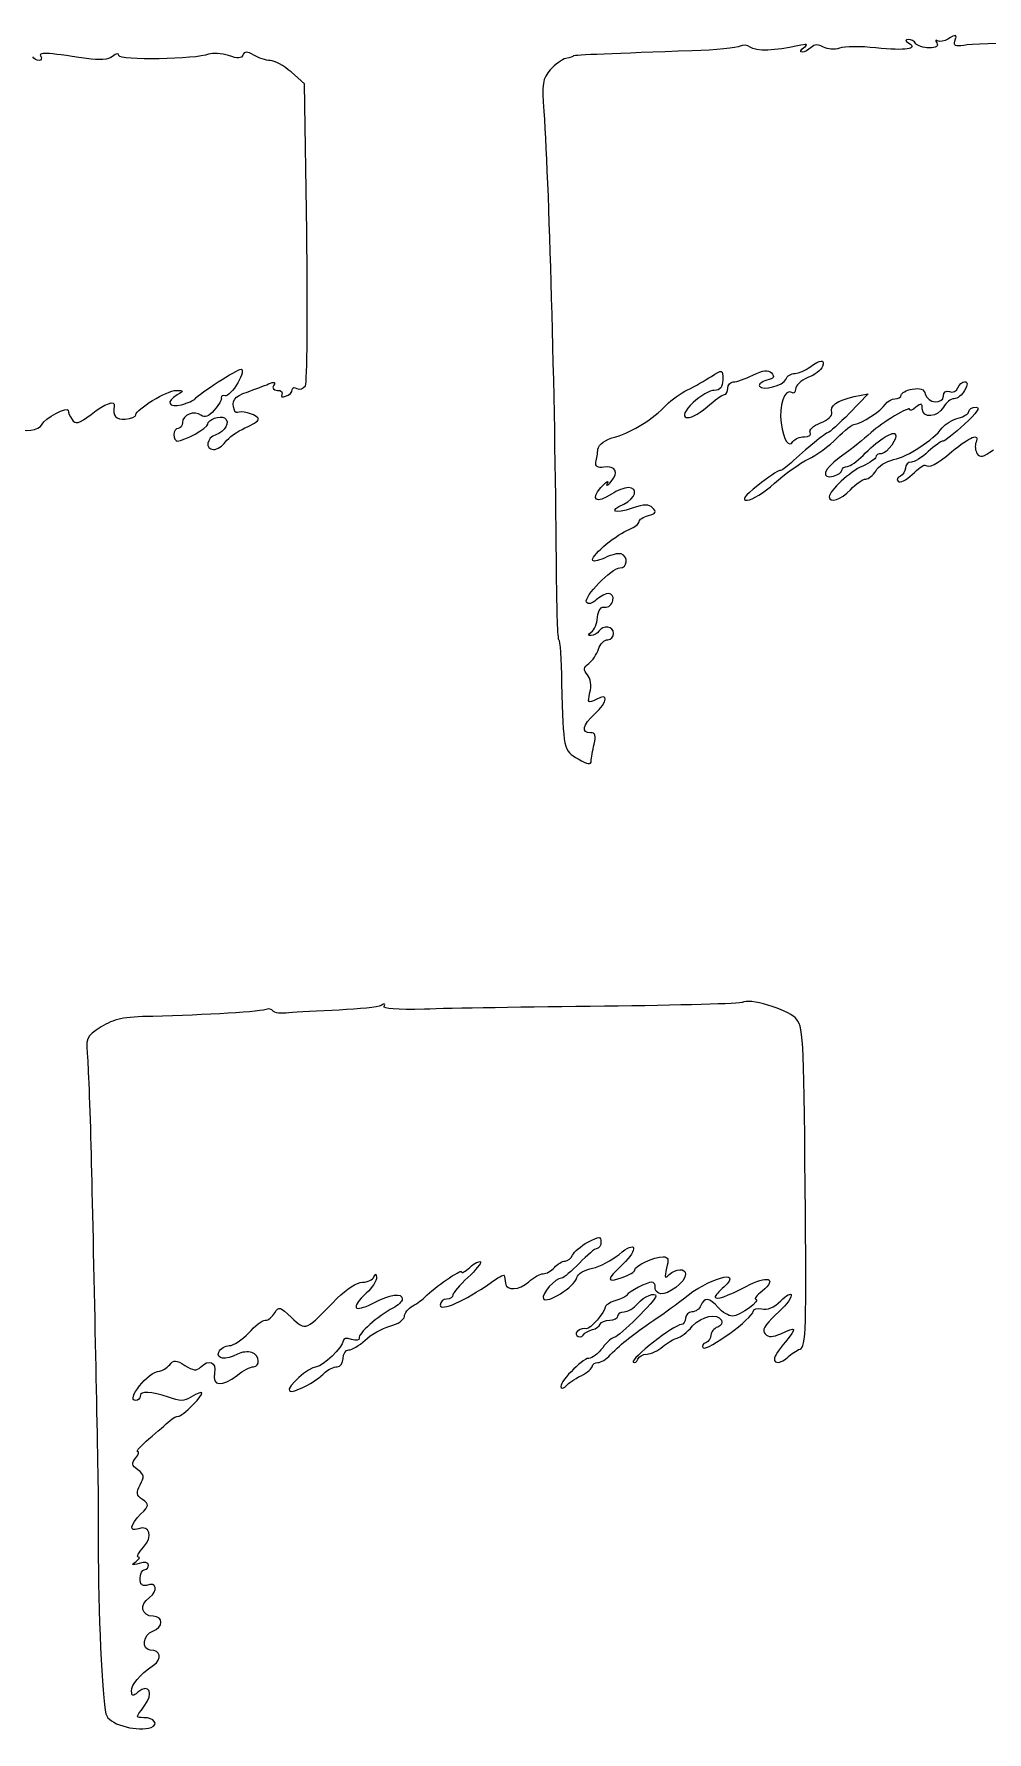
# Model space of a CAD drawing. Extents: x 0 to 69.4, y 0 to 30.3.
# Drawn here: x 27.54 to 31.45, y 15.63 to 22.61 of the extents above; entities that cross this region are included whole.
import ezdxf

# ---------------------------------------------------------------- set-up
doc = ezdxf.new("R2010")
doc.units = 0
doc.header["$MEASUREMENT"] = 0
doc.layers.get('0').update_dxf_attribs({"linetype": 'CONTINUOUS'})

msp = doc.modelspace()

# ---------------------------------------------------------------- linework, layer by layer
at = {"color": 0, "linetype": 'CONTINUOUS'}
for p, q in [((31.2886, 22.586), (31.2886, 22.586)), ((28.6483, 22.4019), (28.5928, 22.4506)), ((28.6569, 21.7944), (28.6483, 22.4019)), ((30.9622, 21.1294), (30.8858, 21.0497)), ((30.905, 21.1174), (30.9622, 21.1294)), ((30.4467, 18.6299), (30.4467, 18.6299))]:
    msp.add_line(p, q, dxfattribs=at)
for points in [[(31.3181, 22.5772), (31.3285, 22.605), (31.3233, 22.6068), (31.2886, 22.586)], [(27.7525, 22.5061), (27.5807, 22.5321), (27.5546, 22.5321), (27.565, 22.5147)], [(27.8861, 22.5182), (27.8861, 22.5286), (27.8757, 22.5286), (27.8601, 22.5147)], [(28.2542, 22.5235), (28.2039, 22.5026), (27.8861, 22.4974), (27.8861, 22.5182)], [(28.3358, 22.5182), (28.3081, 22.5269), (28.2715, 22.5304), (28.2542, 22.5235)], [(28.44, 22.52), (28.4122, 22.5356), (28.4, 22.5356), (28.3949, 22.52)], [(30.2401, 22.5374), (29.9242, 22.5269), (29.7522, 22.52), (29.7522, 22.5165)], [(30.4362, 22.5564), (30.4242, 22.5494), (30.3356, 22.5408), (30.2401, 22.5374)], [(30.4779, 22.5529), (30.4658, 22.5617), (30.4467, 22.5633), (30.4362, 22.5564)], [(30.6724, 22.5582), (30.5839, 22.5374), (30.5006, 22.5339), (30.4779, 22.5529)], [(30.6983, 22.5512), (30.7175, 22.5651), (30.7122, 22.5668), (30.6724, 22.5582)], [(30.6914, 22.5321), (30.681, 22.5321), (30.6844, 22.5408), (30.6983, 22.5512)], [(30.7279, 22.5512), (30.7175, 22.5408), (30.7001, 22.5321), (30.6914, 22.5321)], [(30.7782, 22.5529), (30.7574, 22.5651), (30.7418, 22.5651), (30.7279, 22.5512)], [(30.8442, 22.5478), (30.8251, 22.5408), (30.7956, 22.5443), (30.7782, 22.5529)], [(30.9935, 22.5494), (30.931, 22.5564), (30.865, 22.5564), (30.8442, 22.5478)], [(31.1289, 22.5686), (31.1687, 22.5443), (31.1168, 22.5374), (30.9935, 22.5494)], [(31.1272, 22.5842), (31.1133, 22.5842), (31.1133, 22.579), (31.1289, 22.5686)], [(31.1583, 22.5668), (31.1532, 22.5772), (31.1375, 22.5842), (31.1272, 22.5842)], [(31.2122, 22.5494), (31.1879, 22.5494), (31.1636, 22.5582), (31.1583, 22.5668)], [(31.2435, 22.5703), (31.2521, 22.5564), (31.2417, 22.5494), (31.2122, 22.5494)], [(31.2469, 22.579), (31.2382, 22.5842), (31.2365, 22.5807), (31.2435, 22.5703)], [(31.2886, 22.586), (31.2747, 22.5756), (31.2574, 22.5738), (31.2469, 22.579)], [(31.3546, 22.5599), (31.3199, 22.5547), (31.3111, 22.5582), (31.3181, 22.5772)], [(31.9482, 22.5651), (31.8301, 22.5738), (31.4083, 22.5703), (31.3546, 22.5599)], [(27.5581, 22.4974), (27.5494, 22.4974), (27.5372, 22.5043), (27.5321, 22.5131)], [(27.565, 22.5147), (27.5703, 22.5061), (27.5685, 22.4974), (27.5581, 22.4974)], [(27.8601, 22.5147), (27.8428, 22.5008), (27.8081, 22.4974), (27.7525, 22.5061)], [(28.3949, 22.52), (28.3896, 22.5061), (28.374, 22.5043), (28.3358, 22.5182)], [(28.5076, 22.4974), (28.4903, 22.4974), (28.459, 22.5078), (28.44, 22.52)], [(28.5928, 22.4506), (28.5632, 22.4767), (28.525, 22.4974), (28.5076, 22.4974)], [(29.6568, 22.4593), (29.6256, 22.4246), (29.6221, 22.4019), (29.6308, 22.2892)], [(29.721, 22.5061), (29.7054, 22.5026), (29.676, 22.4818), (29.6568, 22.4593)], [(29.7522, 22.5165), (29.7522, 22.5131), (29.7383, 22.5096), (29.721, 22.5061)], [(29.6308, 22.2892), (29.6533, 21.9489), (29.6776, 21.0428), (29.6811, 20.3849)], [(28.6518, 21.1625), (28.6587, 21.1764), (28.6622, 21.4593), (28.6569, 21.7944)], [(30.7226, 21.2389), (30.7661, 21.2718), (30.7869, 21.2718), (30.7747, 21.2406)], [(28.1986, 21.1086), (28.216, 21.1312), (28.3706, 21.2301), (28.3879, 21.2301)], [(28.3879, 21.2301), (28.3983, 21.2301), (28.3914, 21.2042), (28.374, 21.1746)], [(30.221, 21.1451), (30.2506, 21.159), (30.2939, 21.185), (30.3182, 21.2007)], [(30.3182, 21.2007), (30.3633, 21.2301), (30.3651, 21.2301), (30.3651, 21.1868)], [(30.4085, 21.1781), (30.4224, 21.1781), (30.4571, 21.1903), (30.4883, 21.2058)], [(30.4883, 21.2058), (30.5318, 21.2267), (30.5508, 21.2285), (30.5647, 21.2146)], [(30.5647, 21.2146), (30.5804, 21.1989), (30.5751, 21.1919), (30.5457, 21.185)], [(30.6237, 21.1885), (30.629, 21.2024), (30.6464, 21.2128), (30.6619, 21.2128)], [(30.6619, 21.2128), (30.6775, 21.2128), (30.7053, 21.225), (30.7226, 21.2389)], [(30.7747, 21.2406), (30.7696, 21.2267), (30.7418, 21.2058), (30.714, 21.1954)], [(27.9556, 21.0428), (27.9556, 21.0653), (28.084, 21.1433), (28.1206, 21.1433)], [(28.1206, 21.1433), (28.1518, 21.1417), (28.1535, 21.1417), (28.1257, 21.1243)], [(28.374, 21.1746), (28.3567, 21.1433), (28.3324, 21.119), (28.3219, 21.1208)], [(28.3601, 21.0618), (28.3463, 21.1), (28.3601, 21.119), (28.4122, 21.1364)], [(28.4122, 21.1364), (28.4417, 21.1468), (28.4833, 21.1625), (28.5007, 21.1694)], [(28.5007, 21.1694), (28.525, 21.1799), (28.5303, 21.1781), (28.5215, 21.1642)], [(28.5215, 21.1642), (28.5146, 21.1521), (28.5199, 21.1433), (28.5372, 21.1433)], [(28.5372, 21.1433), (28.5528, 21.1433), (28.5597, 21.1364), (28.5546, 21.126)], [(28.5701, 21.119), (28.5858, 21.1243), (28.5979, 21.1364), (28.5979, 21.1468)], [(28.5979, 21.1468), (28.5979, 21.1556), (28.6067, 21.1572), (28.6171, 21.1503)], [(28.6171, 21.1503), (28.6275, 21.1451), (28.6431, 21.1503), (28.6518, 21.1625)], [(30.1342, 21.0843), (30.1533, 21.1035), (30.1932, 21.1312), (30.221, 21.1451)], [(30.3304, 21.1433), (30.3131, 21.1433), (30.2731, 21.1208), (30.2436, 21.0931)], [(30.3651, 21.1868), (30.3651, 21.1556), (30.3547, 21.1433), (30.3304, 21.1433)], [(30.3721, 21.126), (30.379, 21.126), (30.386, 21.1382), (30.386, 21.1521)], [(30.386, 21.1521), (30.386, 21.166), (30.3964, 21.1781), (30.4085, 21.1781)], [(30.5457, 21.185), (30.5249, 21.1781), (30.511, 21.1676), (30.5161, 21.1607)], [(30.5161, 21.1607), (30.5283, 21.1399), (30.6133, 21.1625), (30.6237, 21.1885)], [(30.6481, 21.1347), (30.6186, 21.1521), (30.5943, 21.0792), (30.6047, 21.0097)], [(30.6636, 21.1486), (30.6636, 21.1347), (30.6567, 21.1278), (30.6481, 21.1347)], [(30.714, 21.1954), (30.6862, 21.1833), (30.6636, 21.1625), (30.6636, 21.1486)], [(31.0976, 21.1243), (31.0976, 21.1329), (31.1185, 21.1433), (31.1428, 21.1486)], [(31.1428, 21.1486), (31.1757, 21.1537), (31.1914, 21.1486), (31.1965, 21.1278)], [(31.2713, 21.1208), (31.2713, 21.1364), (31.2817, 21.1433), (31.2956, 21.1382)], [(31.2956, 21.1382), (31.3094, 21.1329), (31.325, 21.1399), (31.3303, 21.1537)], [(31.3581, 21.1433), (31.3476, 21.1243), (31.3285, 21.1086), (31.3146, 21.1086)], [(31.3303, 21.1537), (31.3354, 21.1676), (31.3476, 21.1781), (31.3581, 21.1781)], [(31.3581, 21.1781), (31.3719, 21.1781), (31.3719, 21.1676), (31.3581, 21.1433)], [(27.5703, 21.0046), (27.5789, 21.0271), (27.6779, 21.0792), (27.6779, 21.0618)], [(27.6779, 21.0618), (27.6779, 21.0532), (27.6849, 21.0375), (27.6935, 21.0236)], [(27.7717, 21.0444), (27.8306, 21.0896), (27.8706, 21.1051), (27.8671, 21.0792)], [(27.8671, 21.0792), (27.8601, 21.0375), (27.874, 21.0219), (27.9122, 21.0254)], [(28.1257, 21.1243), (28.0771, 21.0965), (28.0893, 21.0722), (28.1431, 21.0843)], [(28.1431, 21.0843), (28.1692, 21.0912), (28.1935, 21.1017), (28.1986, 21.1086)], [(28.2229, 21.041), (28.1969, 21.0618), (28.1465, 21.0428), (28.1465, 21.0115)], [(28.2768, 21.0618), (28.2542, 21.0358), (28.2386, 21.0289), (28.2229, 21.041)], [(28.3063, 21.1121), (28.3097, 21.1051), (28.2958, 21.0826), (28.2768, 21.0618)], [(28.3219, 21.1208), (28.3115, 21.1243), (28.3046, 21.1208), (28.3063, 21.1121)], [(28.3792, 21.0532), (28.3706, 21.0497), (28.3618, 21.0532), (28.3601, 21.0618)], [(28.459, 21.0254), (28.459, 21.0393), (28.4, 21.0601), (28.3792, 21.0532)], [(28.5546, 21.126), (28.5493, 21.1156), (28.5563, 21.1139), (28.5701, 21.119)], [(29.9258, 20.9525), (29.9987, 20.975), (30.0769, 21.0236), (30.1342, 21.0843)], [(30.2436, 21.0931), (30.1689, 21.0236), (30.2228, 21.0062), (30.3008, 21.0757)], [(30.3008, 21.0757), (30.3321, 21.1035), (30.3633, 21.126), (30.3721, 21.126)], [(30.8129, 21.0514), (30.8025, 21.0792), (30.8338, 21.1017), (30.905, 21.1174)], [(30.9085, 21.0046), (30.9328, 21.0046), (31.0161, 21.0601), (31.0335, 21.0861)], [(31.1324, 21.0653), (31.1324, 21.0792), (31.0196, 21.0115), (30.9744, 20.9699)], [(31.0335, 21.0861), (31.0404, 21.0982), (31.0594, 21.1086), (31.0717, 21.1086)], [(31.0717, 21.1086), (31.0856, 21.1086), (31.0976, 21.1156), (31.0976, 21.1243)], [(31.1583, 21.0739), (31.1444, 21.0618), (31.1324, 21.0583), (31.1324, 21.0653)], [(31.1844, 21.0669), (31.1844, 21.0912), (31.1792, 21.0912), (31.1583, 21.0739)], [(31.2713, 21.0739), (31.2486, 21.0324), (31.1844, 21.0271), (31.1844, 21.0669)], [(31.1965, 21.1278), (31.2053, 21.0896), (31.2713, 21.0843), (31.2713, 21.1208)], [(31.3146, 21.1086), (31.3007, 21.1086), (31.2817, 21.0931), (31.2713, 21.0739)], [(31.4049, 21.0739), (31.424, 21.0739), (31.4083, 21.0514), (31.3581, 21.0046)], [(31.3754, 21.0567), (31.3754, 21.0669), (31.3875, 21.0739), (31.4049, 21.0739)], [(27.4661, 20.9924), (27.4904, 20.9699), (27.5615, 20.9768), (27.5703, 21.0046)], [(27.6935, 21.0236), (27.7074, 21.0028), (27.7213, 21.0062), (27.7717, 21.0444)], [(27.9122, 21.0254), (27.9365, 21.0271), (27.9556, 21.0358), (27.9556, 21.0428)], [(28.1257, 20.9351), (28.1535, 20.9351), (28.2507, 20.9889), (28.2507, 21.0046)], [(28.1465, 21.0115), (28.1465, 20.9976), (28.1396, 20.9872), (28.1292, 20.9872)], [(28.2507, 21.0046), (28.2507, 21.0236), (28.3011, 21.041), (28.3201, 21.0306)], [(28.3201, 21.0306), (28.3444, 21.015), (28.3201, 20.9715), (28.2838, 20.9611)], [(28.4035, 20.9889), (28.4331, 21.0011), (28.459, 21.0185), (28.459, 21.0254)], [(30.6047, 21.0097), (30.6151, 20.9368), (30.636, 20.9056), (30.6533, 20.9333)], [(30.7244, 20.9715), (30.7175, 20.9803), (30.7365, 20.9976), (30.7661, 21.0097)], [(30.7661, 21.0097), (30.7956, 21.0201), (30.8164, 21.0393), (30.8129, 21.0514)], [(30.8858, 21.0497), (30.8425, 21.0062), (30.8025, 20.9699), (30.7974, 20.9699)], [(30.8338, 20.9472), (30.865, 20.9785), (30.8981, 21.0046), (30.9085, 21.0046)], [(31.266, 20.9889), (31.2782, 21.0046), (31.3076, 21.0236), (31.3319, 21.0289)], [(31.3581, 21.0046), (31.3164, 20.9664), (31.2764, 20.9351), (31.2694, 20.9351)], [(31.3319, 21.0289), (31.3562, 21.0358), (31.3754, 21.0479), (31.3754, 21.0567)], [(28.1292, 20.9872), (28.1206, 20.9872), (28.1118, 20.975), (28.1118, 20.9611)], [(28.1118, 20.9611), (28.1118, 20.9472), (28.1188, 20.9351), (28.1257, 20.9351)], [(28.2838, 20.9611), (28.2456, 20.949), (28.2386, 20.9004), (28.275, 20.9004)], [(28.275, 20.9004), (28.2889, 20.9004), (28.3115, 20.9143), (28.3236, 20.9317)], [(28.3236, 20.9317), (28.3358, 20.949), (28.3722, 20.975), (28.4035, 20.9889)], [(29.8529, 20.9021), (29.8547, 20.9212), (29.8825, 20.9403), (29.9258, 20.9525)], [(30.7974, 20.9699), (30.7886, 20.9699), (30.7036, 20.9004), (30.6446, 20.8449)], [(30.6533, 20.9333), (30.6601, 20.9437), (30.681, 20.9525), (30.7001, 20.9525)], [(30.7001, 20.9525), (30.721, 20.9525), (30.7296, 20.9594), (30.7244, 20.9715)], [(30.7157, 20.8604), (30.7487, 20.8761), (30.8025, 20.916), (30.8338, 20.9472)], [(30.9744, 20.9699), (30.9362, 20.9368), (30.9136, 20.9178), (30.8425, 20.8657)], [(30.9414, 20.8761), (30.9953, 20.9333), (31.0612, 20.9768), (31.0733, 20.9646)], [(31.0733, 20.9646), (31.0872, 20.9507), (31.0404, 20.8831), (31.0161, 20.8831)], [(31.0664, 20.8587), (31.1254, 20.8708), (31.2278, 20.9386), (31.266, 20.9889)], [(31.2694, 20.9351), (31.2625, 20.9351), (31.2347, 20.916), (31.2088, 20.8917)], [(31.306, 20.8917), (31.3806, 20.9542), (31.4206, 20.9699), (31.4049, 20.9299)], [(31.4049, 20.9299), (31.3997, 20.916), (31.4014, 20.8951), (31.4101, 20.8831)], [(29.8443, 20.8483), (29.8478, 20.8622), (29.8513, 20.8865), (29.8529, 20.9021)], [(30.5769, 20.7615), (30.6203, 20.7997), (30.6828, 20.8449), (30.7157, 20.8604)], [(30.8425, 20.8657), (30.7782, 20.8187), (30.7661, 20.7771), (30.8199, 20.791)], [(30.8772, 20.831), (30.8876, 20.831), (30.9171, 20.8518), (30.9414, 20.8761)], [(30.9935, 20.8692), (30.9935, 20.8622), (30.9692, 20.8465), (30.9397, 20.8326)], [(31.0161, 20.8831), (31.0039, 20.8831), (30.9935, 20.8778), (30.9935, 20.8692)], [(30.9935, 20.8118), (31.0022, 20.831), (31.0351, 20.8518), (31.0664, 20.8587)], [(31.2088, 20.8917), (31.1826, 20.8674), (31.1514, 20.8483), (31.1393, 20.8483)], [(31.1949, 20.8361), (31.2139, 20.824), (31.24, 20.8361), (31.306, 20.8917)], [(31.4101, 20.8831), (31.4206, 20.8657), (31.4344, 20.8692), (31.4761, 20.8986)], [(29.8772, 20.8275), (29.8513, 20.824), (29.8408, 20.831), (29.8443, 20.8483)], [(29.9068, 20.7685), (29.9397, 20.8083), (29.9258, 20.8344), (29.8772, 20.8275)], [(30.5994, 20.8136), (30.5908, 20.8136), (30.5508, 20.7858), (30.5092, 20.7528)], [(30.6446, 20.8449), (30.6256, 20.8275), (30.6064, 20.8136), (30.5994, 20.8136)], [(30.9397, 20.8326), (30.8876, 20.8101), (30.8025, 20.7303), (30.8025, 20.706)], [(30.8199, 20.791), (30.839, 20.7962), (30.8546, 20.8067), (30.8546, 20.8153)], [(30.8546, 20.8153), (30.8546, 20.824), (30.865, 20.831), (30.8772, 20.831)], [(30.9518, 20.7789), (30.964, 20.7789), (30.9831, 20.7944), (30.9935, 20.8118)], [(31.0942, 20.791), (31.0821, 20.7875), (31.0768, 20.7771), (31.0856, 20.7701)], [(31.0856, 20.7701), (31.0925, 20.7615), (31.1185, 20.7736), (31.1428, 20.7979)], [(31.115, 20.824), (31.115, 20.8101), (31.1046, 20.7962), (31.0942, 20.791)], [(31.1393, 20.8483), (31.1254, 20.8483), (31.115, 20.8379), (31.115, 20.824)], [(31.1428, 20.7979), (31.1671, 20.8206), (31.1896, 20.8379), (31.1949, 20.8361)], [(29.9085, 20.7164), (29.846, 20.6764), (29.82, 20.6937), (29.8651, 20.7442)], [(29.8651, 20.7442), (29.886, 20.7685), (29.8981, 20.7754), (29.8911, 20.7615)], [(29.8911, 20.7615), (29.8842, 20.7476), (29.8911, 20.7511), (29.9068, 20.7685)], [(29.9779, 20.7442), (29.9624, 20.7442), (29.9311, 20.7319), (29.9085, 20.7164)], [(29.9589, 20.6764), (30.0075, 20.699), (30.0196, 20.7442), (29.9779, 20.7442)], [(30.5092, 20.7528), (30.4519, 20.7076), (30.4415, 20.6921), (30.4658, 20.6921)], [(30.4658, 20.6921), (30.4849, 20.6921), (30.5353, 20.7233), (30.5769, 20.7615)], [(30.8025, 20.706), (30.8025, 20.6782), (30.8511, 20.6937), (30.8893, 20.7354)], [(30.8893, 20.7354), (30.9119, 20.7597), (30.9397, 20.7789), (30.9518, 20.7789)], [(29.9936, 20.659), (29.9207, 20.6331), (29.8929, 20.6469), (29.9589, 20.6764)], [(30.0769, 20.6608), (30.0612, 20.6764), (30.0439, 20.6764), (29.9936, 20.659)], [(30.0596, 20.6296), (30.0908, 20.6365), (30.0943, 20.6435), (30.0769, 20.6608)], [(29.8304, 20.4474), (29.8304, 20.4699), (29.9311, 20.5532), (29.9814, 20.5724)], [(29.9814, 20.5724), (30.004, 20.581), (30.0214, 20.5949), (30.0214, 20.6035)], [(30.0214, 20.6035), (30.0214, 20.6122), (30.0388, 20.6226), (30.0596, 20.6296)], [(29.879, 20.4543), (29.8513, 20.4421), (29.8304, 20.4386), (29.8304, 20.4474)], [(29.9485, 20.4717), (29.9362, 20.4751), (29.905, 20.4682), (29.879, 20.4543)], [(29.9432, 20.4143), (29.9744, 20.4143), (29.9779, 20.4612), (29.9485, 20.4717)], [(29.6811, 20.3849), (29.6829, 20.239), (29.6864, 20.1192), (29.6915, 20.1192)], [(29.8061, 20.2737), (29.7922, 20.2946), (29.9085, 20.4143), (29.9432, 20.4143)], [(29.9138, 20.2807), (29.9207, 20.3171), (29.886, 20.3189), (29.846, 20.2824)], [(29.846, 20.2824), (29.8286, 20.2668), (29.8131, 20.2633), (29.8061, 20.2737)], [(29.8513, 20.2112), (29.8547, 20.2425), (29.8651, 20.2564), (29.8807, 20.2529)], [(29.8807, 20.2529), (29.8964, 20.2511), (29.9103, 20.2633), (29.9138, 20.2807)], [(29.8251, 20.1504), (29.8374, 20.1592), (29.8494, 20.1851), (29.8513, 20.2112)], [(29.8564, 20.1539), (29.8513, 20.1453), (29.8356, 20.1365), (29.8251, 20.1365)], [(29.9172, 20.1453), (29.9172, 20.1747), (29.8737, 20.18), (29.8564, 20.1539)], [(29.6915, 20.1192), (29.6968, 20.1192), (29.7019, 20.0394), (29.7037, 19.9404)], [(29.8251, 20.1365), (29.8096, 20.1365), (29.8096, 20.14), (29.8251, 20.1504)], [(29.8547, 20.0811), (29.8617, 20.1019), (29.879, 20.1192), (29.8929, 20.1192)], [(29.8929, 20.1192), (29.9068, 20.1192), (29.9172, 20.1314), (29.9172, 20.1453)], [(29.8096, 19.9751), (29.7922, 19.996), (29.7939, 20.0047), (29.8147, 20.0221)], [(29.8147, 20.0221), (29.8304, 20.0325), (29.8478, 20.0585), (29.8547, 20.0811)], [(29.82, 19.9022), (29.8269, 19.93), (29.8235, 19.9596), (29.8096, 19.9751)], [(29.7037, 19.9404), (29.7106, 19.6679), (29.7106, 19.6644), (29.7714, 19.6297)], [(29.846, 19.8744), (29.8112, 19.8571), (29.8096, 19.8589), (29.82, 19.9022)], [(29.839, 19.8137), (29.8946, 19.8658), (29.8981, 19.904), (29.846, 19.8744)], [(29.8217, 19.7374), (29.7835, 19.7374), (29.7904, 19.7686), (29.839, 19.8137)], [(29.8374, 19.6904), (29.846, 19.7251), (29.8425, 19.7374), (29.8217, 19.7374)], [(29.8251, 19.621), (29.8251, 19.6332), (29.8304, 19.6644), (29.8374, 19.6904)], [(29.7714, 19.6297), (29.8096, 19.6071), (29.8251, 19.6054), (29.8251, 19.621)], [(28.9746, 18.6142), (28.9815, 18.6246), (28.9764, 18.6264), (28.9625, 18.6176)], [(30.4467, 18.6299), (30.4432, 18.6246), (30.1862, 18.6176), (29.879, 18.6142)], [(30.6619, 18.5674), (30.629, 18.6021), (30.4675, 18.6489), (30.4467, 18.6299)], [(28.025, 18.5725), (27.9035, 18.5708), (27.8653, 18.5621), (27.8133, 18.5292)], [(28.4956, 18.6021), (28.4799, 18.5917), (28.2386, 18.5778), (28.025, 18.5725)], [(28.5181, 18.5951), (28.5129, 18.6021), (28.5025, 18.6056), (28.4956, 18.6021)], [(28.584, 18.5864), (28.5528, 18.5829), (28.5233, 18.5864), (28.5181, 18.5951)], [(28.7906, 18.5986), (28.709, 18.5951), (28.6153, 18.5899), (28.584, 18.5864)], [(28.9625, 18.6176), (28.9503, 18.6107), (28.8722, 18.6021), (28.7906, 18.5986)], [(29.1412, 18.6021), (29.0267, 18.5986), (28.9676, 18.6037), (28.9746, 18.6142)], [(29.879, 18.6142), (29.57, 18.6107), (29.2385, 18.6056), (29.1412, 18.6021)], [(30.7036, 17.8729), (30.6983, 18.5049), (30.6967, 18.5308), (30.6619, 18.5674)], [(27.8133, 18.5292), (27.749, 18.4875), (27.749, 18.4875), (27.7578, 18.3885)], [(27.7578, 18.3885), (27.7613, 18.3329), (27.7699, 18.1282), (27.7733, 17.9319)], [(27.7733, 17.9319), (27.7786, 17.7358), (27.7856, 17.3765), (27.7907, 17.1335)], [(30.6828, 17.2064), (30.7071, 17.215), (30.7088, 17.2897), (30.7036, 17.8729)], [(29.7487, 17.5918), (29.754, 17.6057), (29.7835, 17.63), (29.8112, 17.6456)], [(29.8112, 17.6456), (29.8599, 17.6699), (29.8651, 17.6699), (29.8651, 17.6456)], [(29.8651, 17.6456), (29.8651, 17.6317), (29.8582, 17.6196), (29.8494, 17.6196)], [(29.9397, 17.5953), (30.011, 17.6543), (30.0214, 17.6196), (29.9536, 17.5536)], [(29.7175, 17.5675), (29.7297, 17.5675), (29.7436, 17.5796), (29.7487, 17.5918)], [(29.8494, 17.6196), (29.8408, 17.6196), (29.8078, 17.5918), (29.7765, 17.5587)], [(29.8304, 17.5379), (29.8599, 17.5449), (29.9103, 17.571), (29.9397, 17.5953)], [(30.004, 17.531), (30.004, 17.5483), (30.0839, 17.5849), (30.1203, 17.5849)], [(30.1203, 17.5849), (30.1411, 17.5849), (30.1446, 17.5744), (30.1342, 17.5379)], [(28.8861, 17.4807), (28.9069, 17.4807), (28.9294, 17.4911), (28.9329, 17.5032)], [(28.9329, 17.5032), (28.9399, 17.5189), (28.9433, 17.5171), (28.9433, 17.4997)], [(29.1447, 17.4217), (29.1794, 17.4581), (29.2922, 17.5362), (29.2922, 17.524)], [(29.2922, 17.524), (29.2922, 17.5154), (29.3079, 17.524), (29.3269, 17.5414)], [(29.3704, 17.564), (29.3756, 17.5606), (29.3513, 17.531), (29.3183, 17.4997)], [(29.3269, 17.5414), (29.3461, 17.5587), (29.3651, 17.5692), (29.3704, 17.564)], [(29.4103, 17.4772), (29.4399, 17.4997), (29.4676, 17.5136), (29.4676, 17.5085)], [(29.4676, 17.5085), (29.4693, 17.5032), (29.4711, 17.4893), (29.4728, 17.4772)], [(29.5683, 17.4824), (29.5874, 17.4997), (29.6151, 17.5154), (29.6274, 17.5154)], [(29.6274, 17.5154), (29.6412, 17.5154), (29.6621, 17.5275), (29.6742, 17.5414)], [(29.6742, 17.5414), (29.6864, 17.5553), (29.7054, 17.5675), (29.7175, 17.5675)], [(29.7765, 17.5587), (29.7436, 17.5258), (29.7124, 17.4981), (29.7037, 17.4981)], [(29.7661, 17.4997), (29.7696, 17.5154), (29.7992, 17.5328), (29.8304, 17.5379)], [(29.9536, 17.5536), (29.886, 17.4893), (29.886, 17.4772), (29.9519, 17.4997)], [(29.9519, 17.4997), (29.9814, 17.5101), (30.004, 17.524), (30.004, 17.531)], [(30.2124, 17.5136), (30.2124, 17.4824), (30.1394, 17.4268), (30.1099, 17.4337)], [(30.1342, 17.5379), (30.1256, 17.4981), (30.1272, 17.4928), (30.1446, 17.5119)], [(30.1446, 17.5119), (30.1724, 17.5379), (30.2124, 17.5397), (30.2124, 17.5136)], [(30.2036, 17.4129), (30.3026, 17.4962), (30.4536, 17.5397), (30.3703, 17.4615)], [(30.4606, 17.4633), (30.5474, 17.5101), (30.5925, 17.4981), (30.5265, 17.4442)], [(28.7836, 17.4164), (28.8201, 17.4529), (28.8635, 17.4807), (28.8861, 17.4807)], [(28.9017, 17.4356), (28.8357, 17.3747), (28.8496, 17.3539), (28.9278, 17.3939)], [(28.9433, 17.4997), (28.9451, 17.4876), (28.926, 17.4581), (28.9017, 17.4356)], [(28.9278, 17.3939), (29.0007, 17.4321), (29.0493, 17.439), (29.0493, 17.4112)], [(29.2056, 17.3869), (29.2056, 17.3592), (29.3079, 17.4043), (29.4103, 17.4772)], [(29.3183, 17.4997), (29.2853, 17.4703), (29.2575, 17.4372), (29.2575, 17.4286)], [(29.4728, 17.4772), (29.4763, 17.4442), (29.5301, 17.4476), (29.5683, 17.4824)], [(29.7037, 17.4981), (29.6776, 17.4981), (29.6186, 17.4321), (29.629, 17.4129)], [(29.629, 17.4129), (29.6429, 17.3904), (29.7557, 17.4615), (29.7661, 17.4997)], [(30.0735, 17.4807), (30.0543, 17.4807), (29.9832, 17.4442), (29.9693, 17.4268)], [(30.0161, 17.3939), (30.0422, 17.4233), (30.0908, 17.4425), (30.0908, 17.4233)], [(30.0874, 17.4599), (30.089, 17.4719), (30.0821, 17.4807), (30.0735, 17.4807)], [(30.1099, 17.4337), (30.0943, 17.4372), (30.0839, 17.4494), (30.0874, 17.4599)], [(30.3339, 17.4199), (30.3339, 17.406), (30.386, 17.4233), (30.4606, 17.4633)], [(30.3703, 17.4615), (30.3494, 17.4425), (30.3339, 17.4251), (30.3339, 17.4199)], [(30.5265, 17.4442), (30.504, 17.4268), (30.4936, 17.4112), (30.5006, 17.4112)], [(30.6029, 17.4043), (30.6272, 17.4286), (30.6464, 17.4372), (30.6464, 17.4268)], [(28.5268, 17.3557), (28.5424, 17.3817), (28.5476, 17.3817), (28.5944, 17.3365)], [(28.5944, 17.3365), (28.6535, 17.2793), (28.6518, 17.2793), (28.7836, 17.4164)], [(29.0111, 17.3747), (28.9486, 17.3418), (28.8669, 17.2689), (28.8722, 17.2515)], [(29.0493, 17.4112), (29.0493, 17.4025), (29.0319, 17.3851), (29.0111, 17.3747)], [(29.0579, 17.34), (29.0579, 17.3539), (29.0736, 17.3731), (29.0926, 17.3835)], [(29.0926, 17.3835), (29.1118, 17.3939), (29.1343, 17.4112), (29.1447, 17.4217)], [(29.2315, 17.4112), (29.2176, 17.4112), (29.2056, 17.4008), (29.2056, 17.3869)], [(29.2575, 17.4286), (29.2575, 17.4182), (29.2454, 17.4112), (29.2315, 17.4112)], [(29.8825, 17.3782), (29.8825, 17.3592), (29.8182, 17.2862), (29.8061, 17.2897)], [(29.9224, 17.4043), (29.8999, 17.3974), (29.8825, 17.3851), (29.8825, 17.3782)], [(29.9693, 17.4268), (29.964, 17.4199), (29.9432, 17.4112), (29.9224, 17.4043)], [(30.0908, 17.4233), (30.0908, 17.4078), (29.9362, 17.255), (29.9224, 17.255)], [(29.9606, 17.3592), (29.9744, 17.3592), (30.0006, 17.3747), (30.0161, 17.3939)], [(30.0821, 17.3244), (30.1307, 17.3574), (30.1846, 17.3974), (30.2036, 17.4129)], [(30.2749, 17.3851), (30.2696, 17.3712), (30.254, 17.3592), (30.2383, 17.3592)], [(30.346, 17.3765), (30.3112, 17.4182), (30.2888, 17.4199), (30.2749, 17.3851)], [(30.405, 17.3418), (30.3894, 17.3418), (30.3633, 17.3574), (30.346, 17.3765)], [(30.5006, 17.4112), (30.5283, 17.4094), (30.4346, 17.3418), (30.405, 17.3418)], [(30.4901, 17.3608), (30.4901, 17.3712), (30.5057, 17.3765), (30.5249, 17.3712)], [(30.5249, 17.3712), (30.5492, 17.3661), (30.5751, 17.3765), (30.6029, 17.4043)], [(30.6464, 17.4268), (30.6464, 17.4147), (30.6186, 17.3782), (30.5821, 17.3469)], [(28.4192, 17.2724), (28.4435, 17.3018), (28.4747, 17.3244), (28.4868, 17.3244)], [(28.4868, 17.3244), (28.499, 17.3244), (28.5164, 17.3383), (28.5268, 17.3557)], [(28.8965, 17.2428), (28.9208, 17.2654), (28.966, 17.2914), (28.9989, 17.3001)], [(28.9989, 17.3001), (29.0319, 17.3087), (29.0579, 17.3279), (29.0579, 17.34)], [(29.8061, 17.2897), (29.7818, 17.2949), (29.754, 17.2758), (29.7661, 17.2619)], [(29.8304, 17.2862), (29.8443, 17.2897), (29.8599, 17.3001), (29.8617, 17.3087)], [(29.8617, 17.3087), (29.8651, 17.3175), (29.8825, 17.3244), (29.9015, 17.3244)], [(29.9015, 17.3244), (29.9189, 17.3244), (29.9346, 17.3331), (29.9346, 17.3418)], [(29.9033, 17.1821), (29.9554, 17.2342), (29.9918, 17.2636), (30.0821, 17.3244)], [(29.9346, 17.3418), (29.9346, 17.3522), (29.9467, 17.3592), (29.9606, 17.3592)], [(30.195, 17.3071), (30.1654, 17.3071), (29.9849, 17.1647), (29.9971, 17.1525)], [(30.1776, 17.2515), (30.1915, 17.255), (30.2193, 17.2758), (30.2401, 17.3001)], [(30.2124, 17.3331), (30.2124, 17.3192), (30.2036, 17.3071), (30.195, 17.3071)], [(30.2383, 17.3592), (30.2244, 17.3592), (30.2124, 17.3469), (30.2124, 17.3331)], [(30.2401, 17.3001), (30.2818, 17.3435), (30.3408, 17.3557), (30.3599, 17.3244)], [(30.2853, 17.2115), (30.3008, 17.196), (30.4901, 17.3349), (30.4901, 17.3608)], [(30.3443, 17.2967), (30.3286, 17.2914), (30.3165, 17.2758), (30.3165, 17.2636)], [(30.3599, 17.3244), (30.3651, 17.314), (30.3582, 17.3018), (30.3443, 17.2967)], [(30.5821, 17.3469), (30.5353, 17.3036), (30.5249, 17.2828), (30.5388, 17.2689)], [(30.6029, 17.2689), (30.6689, 17.3001), (30.6706, 17.2949), (30.6221, 17.2358)], [(28.3393, 17.2203), (28.3567, 17.2203), (28.3931, 17.2446), (28.4192, 17.2724)], [(28.8063, 17.2393), (28.8063, 17.215), (28.7229, 17.1335), (28.6969, 17.1335)], [(28.841, 17.2462), (28.8218, 17.2532), (28.8063, 17.2497), (28.8063, 17.2393)], [(28.8306, 17.2029), (28.8426, 17.2029), (28.8722, 17.2203), (28.8965, 17.2428)], [(28.8722, 17.2515), (28.8739, 17.2428), (28.86, 17.2393), (28.841, 17.2462)], [(29.7661, 17.2619), (29.7731, 17.2532), (29.7853, 17.255), (29.7922, 17.2636)], [(29.7922, 17.2636), (29.7992, 17.274), (29.8165, 17.2828), (29.8304, 17.2862)], [(29.9224, 17.255), (29.9119, 17.255), (29.8894, 17.2358), (29.8721, 17.2115)], [(30.1186, 17.2168), (30.1376, 17.2324), (30.1638, 17.2481), (30.1776, 17.2515)], [(30.2957, 17.2324), (30.2835, 17.2289), (30.2783, 17.2185), (30.2853, 17.2115)], [(30.3165, 17.2636), (30.3165, 17.2515), (30.3061, 17.2376), (30.2957, 17.2324)], [(30.5388, 17.2689), (30.5543, 17.2532), (30.57, 17.255), (30.6029, 17.2689)], [(30.6221, 17.2358), (30.5978, 17.2064), (30.5769, 17.1751), (30.5769, 17.1664)], [(28.0944, 17.1421), (28.1118, 17.1629), (28.1206, 17.1629), (28.1569, 17.1386)], [(28.2213, 17.1317), (28.256, 17.1664), (28.2872, 17.1543), (28.2785, 17.1074)], [(28.3722, 17.1856), (28.3236, 17.1594), (28.2854, 17.1647), (28.2958, 17.1942)], [(28.2958, 17.1942), (28.3028, 17.2081), (28.3219, 17.2203), (28.3393, 17.2203)], [(28.4313, 17.1925), (28.4174, 17.1976), (28.3896, 17.1942), (28.3722, 17.1856)], [(28.4382, 17.1335), (28.4678, 17.1335), (28.4643, 17.1803), (28.4313, 17.1925)], [(28.7819, 17.1335), (28.7958, 17.1335), (28.8063, 17.149), (28.8063, 17.1682)], [(28.8063, 17.1682), (28.8063, 17.1872), (28.8167, 17.2029), (28.8306, 17.2029)], [(29.8147, 17.1682), (29.7869, 17.1682), (29.6864, 17.0622), (29.7019, 17.0483)], [(29.8721, 17.2115), (29.8547, 17.1872), (29.8286, 17.1682), (29.8147, 17.1682)], [(29.8529, 17.1508), (29.8651, 17.1508), (29.8876, 17.1647), (29.9033, 17.1821)], [(29.9971, 17.1525), (30.004, 17.1474), (30.0126, 17.1525), (30.0161, 17.1647)], [(30.0161, 17.1647), (30.0214, 17.1751), (30.0369, 17.1856), (30.0543, 17.1856)], [(30.0543, 17.1856), (30.07, 17.1856), (30.0994, 17.1994), (30.1186, 17.2168)], [(30.5769, 17.1664), (30.5769, 17.1439), (30.6047, 17.1474), (30.6325, 17.1733)], [(30.6325, 17.1733), (30.6446, 17.1856), (30.6671, 17.2011), (30.6828, 17.2064)], [(27.7907, 17.1335), (27.796, 16.8904), (27.8011, 16.6214), (27.8011, 16.5346)], [(27.9556, 16.9946), (27.9104, 16.9946), (28.0076, 17.1143), (28.0528, 17.1161)], [(28.0528, 17.1161), (28.0632, 17.1161), (28.0824, 17.1282), (28.0944, 17.1421)], [(28.1569, 17.1386), (28.19, 17.1178), (28.2056, 17.1161), (28.2213, 17.1317)], [(28.2785, 17.1074), (28.2681, 17.0536), (28.3097, 17.0501), (28.3722, 17.0987)], [(28.3722, 17.0987), (28.3965, 17.1178), (28.4261, 17.1335), (28.4382, 17.1335)], [(28.6969, 17.1335), (28.6657, 17.1317), (28.5719, 17.0501), (28.5858, 17.0344)], [(28.5858, 17.0344), (28.5997, 17.0224), (28.6917, 17.0692), (28.7333, 17.1108)], [(28.7333, 17.1108), (28.7456, 17.1231), (28.7681, 17.1335), (28.7819, 17.1335)], [(29.7228, 17.0553), (29.7297, 17.0657), (29.7557, 17.0831), (29.7835, 17.0969)], [(29.7835, 17.0969), (29.8096, 17.1108), (29.8304, 17.1282), (29.8304, 17.1369)], [(29.8304, 17.1369), (29.8304, 17.1439), (29.8408, 17.1508), (29.8529, 17.1508)], [(28.0893, 17.0085), (28.0181, 17.0344), (27.9729, 17.0344), (27.9729, 17.0119)], [(28.19, 16.9772), (28.2421, 17.031), (28.2386, 17.0432), (28.1813, 17.0085)], [(29.7019, 17.0483), (29.7072, 17.0432), (29.7158, 17.0467), (29.7228, 17.0553)], [(27.9729, 17.0119), (27.9729, 17.0032), (27.966, 16.9946), (27.9556, 16.9946)], [(28.1813, 17.0085), (28.1553, 16.9911), (28.1361, 16.9911), (28.0893, 17.0085)], [(28.131, 16.9303), (28.1361, 16.9286), (28.1639, 16.9494), (28.19, 16.9772)], [(28.0094, 16.8383), (28.0424, 16.8661), (28.0806, 16.899), (28.0944, 16.9112)], [(28.0944, 16.9112), (28.1083, 16.9233), (28.124, 16.9321), (28.131, 16.9303)], [(27.9625, 16.7862), (27.9556, 16.7862), (27.9764, 16.8087), (28.0094, 16.8383)], [(27.9643, 16.7099), (27.9382, 16.729), (27.9365, 16.7376), (27.9556, 16.7603)], [(27.9556, 16.7603), (27.9678, 16.7742), (27.9713, 16.7862), (27.9625, 16.7862)], [(27.9729, 16.6492), (27.9921, 16.6821), (27.9903, 16.6908), (27.9643, 16.7099)], [(27.9833, 16.5883), (27.9574, 16.6057), (27.9556, 16.6161), (27.9729, 16.6492)], [(27.8011, 16.5346), (27.8011, 16.4494), (27.8011, 16.3661), (27.8011, 16.3522)], [(27.966, 16.4686), (27.9261, 16.4529), (27.9313, 16.4842), (27.9764, 16.5293)], [(27.9764, 16.5293), (28.0111, 16.564), (28.0111, 16.5675), (27.9833, 16.5883)], [(27.9868, 16.3922), (28.0268, 16.4356), (28.0129, 16.486), (27.966, 16.4686)], [(27.966, 16.3522), (27.9574, 16.3522), (27.966, 16.3696), (27.9868, 16.3922)], [(27.8011, 16.3522), (27.8029, 16.0711), (27.8201, 15.7274), (27.8358, 15.6996)], [(27.9694, 16.3262), (27.9382, 16.3176), (27.9347, 16.3193), (27.9556, 16.3332)], [(27.9556, 16.3332), (27.9694, 16.3436), (27.9747, 16.3522), (27.966, 16.3522)], [(28.0076, 16.3193), (28.0076, 16.3297), (27.9921, 16.3332), (27.9694, 16.3262)], [(27.9903, 16.3003), (28.0007, 16.3003), (28.0076, 16.3089), (28.0076, 16.3193)], [(27.9729, 16.2637), (27.9729, 16.2846), (27.9817, 16.3003), (27.9903, 16.3003)], [(27.999, 16.236), (27.9817, 16.2308), (27.9729, 16.2394), (27.9729, 16.2637)], [(28.0111, 16.1857), (28.0493, 16.2135), (28.0407, 16.2533), (27.999, 16.236)], [(28.0268, 16.1093), (27.9782, 16.1093), (27.9678, 16.1561), (28.0111, 16.1857)], [(28.025, 16.0485), (28.0685, 16.0624), (28.0701, 16.1093), (28.0268, 16.1093)], [(28.0146, 15.9704), (27.9782, 15.9704), (27.9851, 16.0364), (28.025, 16.0485)], [(28.0285, 15.9079), (28.065, 15.9339), (28.0581, 15.9704), (28.0146, 15.9704)], [(27.9382, 15.8021), (27.9382, 15.8299), (27.9678, 15.8663), (28.0285, 15.9079)], [(27.9903, 15.7396), (28.0303, 15.7917), (28.0111, 15.8368), (27.9643, 15.7968)], [(27.9643, 15.7968), (27.9435, 15.7794), (27.9382, 15.7794), (27.9382, 15.8021)], [(27.8358, 15.6996), (27.8549, 15.6614), (27.9678, 15.6336), (28.0181, 15.6528)], [(27.9886, 15.6926), (27.9539, 15.6926), (27.9539, 15.6926), (27.9903, 15.7396)], [(28.0181, 15.6528), (28.0511, 15.6649), (28.0303, 15.6926), (27.9886, 15.6926)]]:
    msp.add_open_spline(points, degree=3, dxfattribs=at)

doc.saveas('drawing.dxf')
